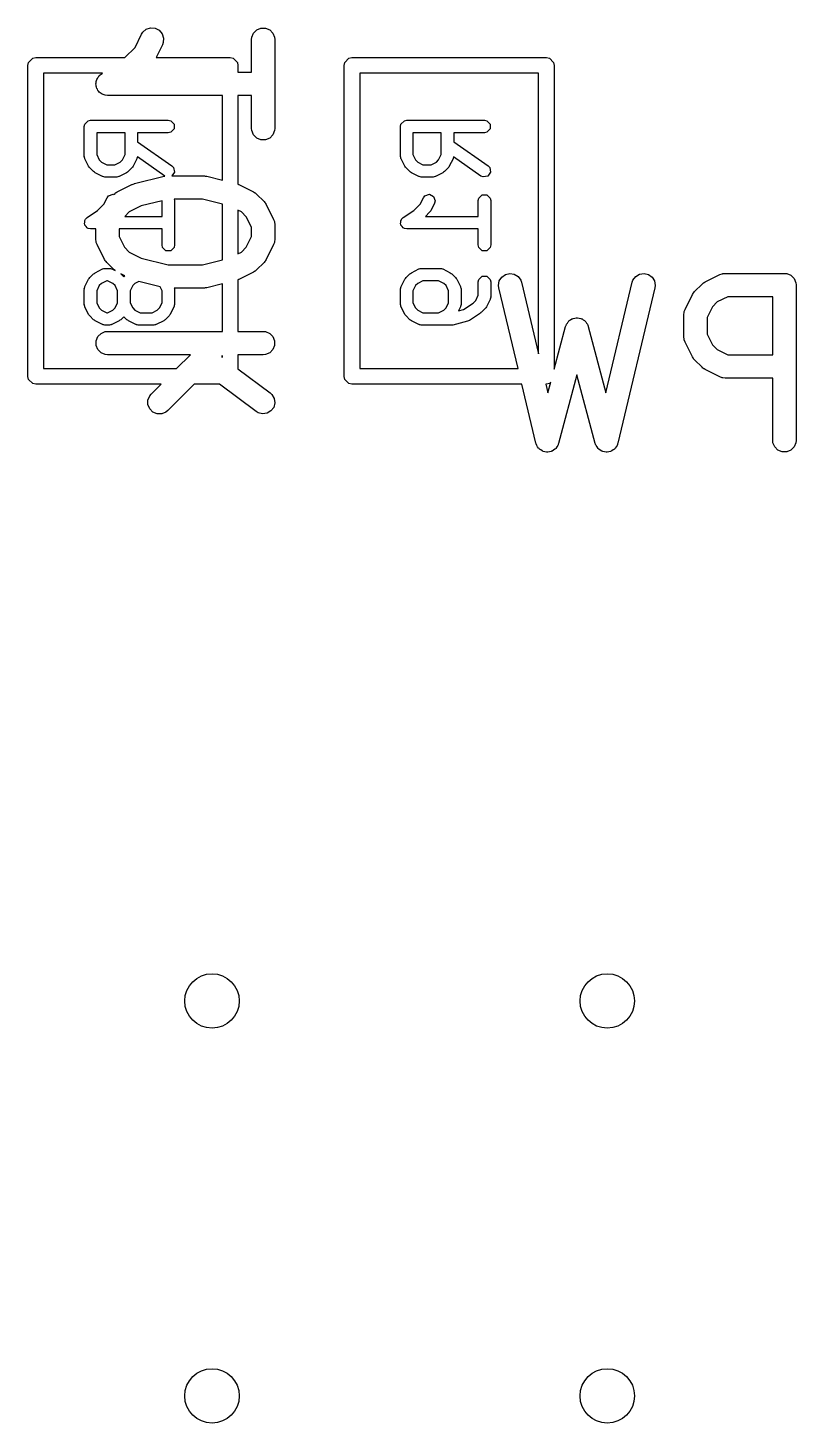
# Model space of a CAD drawing. Header units: inches. Extents: x -2.1 to 1.75, y 0.25 to 2.74.
# Drawn here: x -0.6866 to -0.4922, y 0.5281 to 0.8814 of the extents above; entities that cross this region are included whole.
import ezdxf

# ---------------------------------------------------------------- set-up
doc = ezdxf.new("R2010")
doc.units = ezdxf.units.IN
doc.header["$MEASUREMENT"] = 0
doc.layers.add('BLACK', color=250, linetype='CONTINUOUS')

msp = doc.modelspace()

# ---------------------------------------------------------------- linework, layer by layer
at = {"layer": 'BLACK', "linetype": 'CONTINUOUS'}
for p, q in [((-0.65948, 0.87643), (-0.65782, 0.87975)), ((-0.65782, 0.87975), (-0.65751, 0.88024)), ((-0.65751, 0.88024), (-0.65664, 0.881)), ((-0.65664, 0.881), (-0.65555, 0.88136)), ((-0.65555, 0.88136), (-0.6544, 0.88128)), ((-0.6544, 0.88128), (-0.65337, 0.88076)), ((-0.65337, 0.88076), (-0.65261, 0.87989)), ((-0.65261, 0.87989), (-0.65225, 0.8788)), ((-0.62995, 0.87901), (-0.62951, 0.88007)), ((-0.62951, 0.88007), (-0.62869, 0.88089)), ((-0.62869, 0.88089), (-0.62763, 0.88133)), ((-0.62763, 0.88133), (-0.62648, 0.88133)), ((-0.62648, 0.88133), (-0.62541, 0.88089)), ((-0.62541, 0.88089), (-0.6246, 0.88007)), ((-0.6246, 0.88007), (-0.62416, 0.87901)), ((-0.66207, 0.87384), (-0.65948, 0.87643)), ((-0.65253, 0.87711), (-0.65417, 0.87384)), ((-0.65233, 0.87765), (-0.65253, 0.87711)), ((-0.65225, 0.8788), (-0.65233, 0.87765)), ((-0.63001, 0.87843), (-0.62995, 0.87901)), ((-0.63001, 0.87014), (-0.63001, 0.87843)), ((-0.62416, 0.87901), (-0.6241, 0.87843)), ((-0.6241, 0.87843), (-0.6241, 0.85593)), ((-0.68657, 0.87187), (-0.68642, 0.87262)), ((-0.68642, 0.87262), (-0.68536, 0.87369)), ((-0.68536, 0.87369), (-0.68461, 0.87384)), ((-0.68461, 0.87384), (-0.66207, 0.87384)), ((-0.65417, 0.87384), (-0.63539, 0.87384)), ((-0.63539, 0.87384), (-0.63464, 0.87369)), ((-0.63464, 0.87369), (-0.63358, 0.87262)), ((-0.63358, 0.87262), (-0.63343, 0.87187)), ((-0.60657, 0.87187), (-0.60642, 0.87262)), ((-0.60642, 0.87262), (-0.60536, 0.87369)), ((-0.60536, 0.87369), (-0.60461, 0.87384)), ((-0.60461, 0.87384), (-0.55539, 0.87384)), ((-0.55539, 0.87384), (-0.55464, 0.87369)), ((-0.55464, 0.87369), (-0.55358, 0.87262)), ((-0.55358, 0.87262), (-0.55343, 0.87187)), ((-0.68657, 0.79313), (-0.68657, 0.87187)), ((-0.68264, 0.8699), (-0.68264, 0.7951)), ((-0.66767, 0.8699), (-0.68264, 0.8699)), ((-0.66888, 0.86882), (-0.66867, 0.86903)), ((-0.66867, 0.86903), (-0.66851, 0.86927)), ((-0.66851, 0.86927), (-0.66807, 0.86964)), ((-0.66807, 0.86964), (-0.66806, 0.86964)), ((-0.66806, 0.86964), (-0.66767, 0.8699)), ((-0.66806, 0.86964), (-0.66806, 0.86964)), ((-0.66806, 0.86964), (-0.66806, 0.86964)), ((-0.63343, 0.87187), (-0.63343, 0.87014)), ((-0.63343, 0.87014), (-0.63001, 0.87014)), ((-0.60657, 0.79313), (-0.60657, 0.87187)), ((-0.60264, 0.8699), (-0.60264, 0.7951)), ((-0.55736, 0.8699), (-0.60264, 0.8699)), ((-0.55736, 0.79883), (-0.55736, 0.8699)), ((-0.55343, 0.87187), (-0.55343, 0.79492)), ((-0.66938, 0.86719), (-0.66932, 0.86747)), ((-0.66932, 0.8669), (-0.66938, 0.86719)), ((-0.66932, 0.86776), (-0.66921, 0.86803)), ((-0.66932, 0.86747), (-0.66932, 0.86776)), ((-0.66932, 0.86661), (-0.66932, 0.8669)), ((-0.66921, 0.86634), (-0.66932, 0.86661)), ((-0.66921, 0.86803), (-0.66915, 0.86832)), ((-0.66915, 0.86606), (-0.66921, 0.86634)), ((-0.66915, 0.86832), (-0.66899, 0.86856)), ((-0.66899, 0.86581), (-0.66915, 0.86606)), ((-0.66899, 0.86856), (-0.66888, 0.86882)), ((-0.66888, 0.86554), (-0.66899, 0.86581)), ((-0.66868, 0.86534), (-0.66888, 0.86554)), ((-0.66851, 0.8651), (-0.66868, 0.86534)), ((-0.66827, 0.86493), (-0.66851, 0.8651)), ((-0.66806, 0.86473), (-0.66827, 0.86493)), ((-0.6678, 0.86462), (-0.66806, 0.86473)), ((-0.66756, 0.86446), (-0.6678, 0.86462)), ((-0.66727, 0.8644), (-0.66756, 0.86446)), ((-0.667, 0.86429), (-0.66727, 0.8644)), ((-0.66643, 0.86423), (-0.667, 0.86429)), ((-0.66642, 0.86423), (-0.66643, 0.86423)), ((-0.66643, 0.86423), (-0.66643, 0.86423)), ((-0.66643, 0.86423), (-0.66643, 0.86423)), ((-0.63736, 0.86423), (-0.66642, 0.86423)), ((-0.63736, 0.84281), (-0.63736, 0.86423)), ((-0.63001, 0.86423), (-0.63343, 0.86423)), ((-0.63343, 0.86423), (-0.63343, 0.84178)), ((-0.63001, 0.85593), (-0.63001, 0.86423)), ((-0.67232, 0.8564), (-0.6722, 0.85701)), ((-0.67232, 0.8489), (-0.67232, 0.8564)), ((-0.6722, 0.85701), (-0.67134, 0.85786)), ((-0.67134, 0.85786), (-0.67074, 0.85798)), ((-0.67074, 0.85798), (-0.65106, 0.85798)), ((-0.65106, 0.85798), (-0.65045, 0.85786)), ((-0.65045, 0.85495), (-0.65106, 0.85483)), ((-0.65045, 0.85786), (-0.6496, 0.85701)), ((-0.6496, 0.8558), (-0.65045, 0.85495)), ((-0.6496, 0.85701), (-0.6496, 0.8558)), ((-0.62995, 0.85536), (-0.63001, 0.85593)), ((-0.62951, 0.85429), (-0.62995, 0.85536)), ((-0.62416, 0.85536), (-0.6246, 0.85429)), ((-0.6241, 0.85593), (-0.62416, 0.85536)), ((-0.59232, 0.8564), (-0.5922, 0.85701)), ((-0.59232, 0.8489), (-0.59232, 0.8564)), ((-0.5922, 0.85701), (-0.59134, 0.85786)), ((-0.59134, 0.85786), (-0.59074, 0.85798)), ((-0.59074, 0.85798), (-0.57106, 0.85798)), ((-0.57106, 0.85798), (-0.57045, 0.85786)), ((-0.57045, 0.85495), (-0.57106, 0.85483)), ((-0.57045, 0.85786), (-0.5696, 0.85701)), ((-0.5696, 0.8558), (-0.57045, 0.85495)), ((-0.5696, 0.85701), (-0.5696, 0.8558)), ((-0.66201, 0.85483), (-0.66917, 0.85483)), ((-0.66917, 0.85483), (-0.66917, 0.84928)), ((-0.66201, 0.84928), (-0.66201, 0.85483)), ((-0.65106, 0.85483), (-0.65886, 0.85483)), ((-0.65886, 0.85483), (-0.65886, 0.85254)), ((-0.65886, 0.85254), (-0.65015, 0.84644)), ((-0.62869, 0.85348), (-0.62951, 0.85429)), ((-0.62763, 0.85304), (-0.62869, 0.85348)), ((-0.62648, 0.85304), (-0.62763, 0.85304)), ((-0.62541, 0.85348), (-0.62648, 0.85304)), ((-0.6246, 0.85429), (-0.62541, 0.85348)), ((-0.58201, 0.85483), (-0.58917, 0.85483)), ((-0.58917, 0.85483), (-0.58917, 0.84928)), ((-0.58201, 0.84928), (-0.58201, 0.85483)), ((-0.57106, 0.85483), (-0.57886, 0.85483)), ((-0.57886, 0.85483), (-0.57886, 0.85254)), ((-0.57886, 0.85254), (-0.57015, 0.84644)), ((-0.6723, 0.84883), (-0.67232, 0.8489)), ((-0.67231, 0.84879), (-0.6723, 0.84883)), ((-0.67225, 0.84855), (-0.67231, 0.84879)), ((-0.6722, 0.8483), (-0.67225, 0.84855)), ((-0.67217, 0.84828), (-0.6722, 0.8483)), ((-0.67215, 0.8482), (-0.67217, 0.84828)), ((-0.67121, 0.84633), (-0.67215, 0.8482)), ((-0.66917, 0.84928), (-0.66851, 0.84796)), ((-0.66851, 0.84796), (-0.66793, 0.84739)), ((-0.66324, 0.84739), (-0.66266, 0.84796)), ((-0.66266, 0.84796), (-0.66201, 0.84928)), ((-0.65902, 0.8482), (-0.65996, 0.84633)), ((-0.659, 0.84828), (-0.65902, 0.8482)), ((-0.65898, 0.8483), (-0.659, 0.84828)), ((-0.65893, 0.84855), (-0.65898, 0.8483)), ((-0.65888, 0.84871), (-0.65893, 0.84855)), ((-0.65196, 0.84386), (-0.65888, 0.84871)), ((-0.5923, 0.84883), (-0.59232, 0.8489)), ((-0.59231, 0.84879), (-0.5923, 0.84883)), ((-0.59225, 0.84855), (-0.59231, 0.84879)), ((-0.5922, 0.8483), (-0.59225, 0.84855)), ((-0.59217, 0.84828), (-0.5922, 0.8483)), ((-0.59215, 0.8482), (-0.59217, 0.84828)), ((-0.59121, 0.84633), (-0.59215, 0.8482)), ((-0.58917, 0.84928), (-0.58851, 0.84796)), ((-0.58851, 0.84796), (-0.58793, 0.84739)), ((-0.58324, 0.84739), (-0.58266, 0.84796)), ((-0.58266, 0.84796), (-0.58201, 0.84928)), ((-0.57902, 0.8482), (-0.57996, 0.84633)), ((-0.579, 0.84828), (-0.57902, 0.8482)), ((-0.57898, 0.8483), (-0.579, 0.84828)), ((-0.57893, 0.84855), (-0.57898, 0.8483)), ((-0.57888, 0.84871), (-0.57893, 0.84855)), ((-0.57196, 0.84386), (-0.57888, 0.84871)), ((-0.67106, 0.84613), (-0.67121, 0.84633)), ((-0.67092, 0.84592), (-0.67106, 0.84613)), ((-0.66998, 0.84498), (-0.67092, 0.84592)), ((-0.66977, 0.84484), (-0.66998, 0.84498)), ((-0.66957, 0.84468), (-0.66977, 0.84484)), ((-0.6677, 0.84375), (-0.66957, 0.84468)), ((-0.66793, 0.84739), (-0.66662, 0.84673)), ((-0.66662, 0.84673), (-0.66455, 0.84673)), ((-0.66455, 0.84673), (-0.66324, 0.84739)), ((-0.6616, 0.84468), (-0.66348, 0.84375)), ((-0.6614, 0.84484), (-0.6616, 0.84468)), ((-0.66119, 0.84498), (-0.6614, 0.84484)), ((-0.66025, 0.84592), (-0.66119, 0.84498)), ((-0.66011, 0.84613), (-0.66025, 0.84592)), ((-0.65996, 0.84633), (-0.66011, 0.84613)), ((-0.64952, 0.84481), (-0.65017, 0.84389)), ((-0.65015, 0.84644), (-0.64973, 0.846)), ((-0.64973, 0.846), (-0.64952, 0.84481)), ((-0.59106, 0.84613), (-0.59121, 0.84633)), ((-0.59092, 0.84592), (-0.59106, 0.84613)), ((-0.58998, 0.84498), (-0.59092, 0.84592)), ((-0.58977, 0.84484), (-0.58998, 0.84498)), ((-0.58957, 0.84468), (-0.58977, 0.84484)), ((-0.5877, 0.84375), (-0.58957, 0.84468)), ((-0.58793, 0.84739), (-0.58662, 0.84673)), ((-0.58662, 0.84673), (-0.58455, 0.84673)), ((-0.58455, 0.84673), (-0.58324, 0.84739)), ((-0.5816, 0.84468), (-0.58348, 0.84375)), ((-0.5814, 0.84484), (-0.5816, 0.84468)), ((-0.58119, 0.84498), (-0.5814, 0.84484)), ((-0.58025, 0.84592), (-0.58119, 0.84498)), ((-0.58011, 0.84613), (-0.58025, 0.84592)), ((-0.57996, 0.84633), (-0.58011, 0.84613)), ((-0.56952, 0.84481), (-0.57021, 0.84383)), ((-0.57015, 0.84644), (-0.56973, 0.846)), ((-0.56973, 0.846), (-0.56952, 0.84481)), ((-0.66762, 0.84373), (-0.6677, 0.84375)), ((-0.6676, 0.8437), (-0.66762, 0.84373)), ((-0.66735, 0.84365), (-0.6676, 0.8437)), ((-0.6671, 0.84358), (-0.66735, 0.84365)), ((-0.66707, 0.8436), (-0.6671, 0.84358)), ((-0.66699, 0.84358), (-0.66707, 0.8436)), ((-0.66418, 0.84358), (-0.66699, 0.84358)), ((-0.6641, 0.8436), (-0.66418, 0.84358)), ((-0.66407, 0.84358), (-0.6641, 0.8436)), ((-0.66383, 0.84365), (-0.66407, 0.84358)), ((-0.664, 0.83983), (-0.66025, 0.8417)), ((-0.66358, 0.8437), (-0.66383, 0.84365)), ((-0.66355, 0.84373), (-0.66358, 0.8437)), ((-0.66348, 0.84375), (-0.66355, 0.84373)), ((-0.66025, 0.8417), (-0.6602, 0.84172)), ((-0.6602, 0.84172), (-0.66019, 0.84173)), ((-0.66019, 0.84173), (-0.65995, 0.84182)), ((-0.65995, 0.84182), (-0.65971, 0.84191)), ((-0.65971, 0.84191), (-0.65968, 0.84191)), ((-0.65968, 0.84191), (-0.65964, 0.84193)), ((-0.65964, 0.84193), (-0.65214, 0.8438)), ((-0.65214, 0.8438), (-0.65204, 0.84382)), ((-0.65204, 0.84382), (-0.652, 0.84383)), ((-0.652, 0.84383), (-0.65191, 0.84384)), ((-0.65191, 0.84384), (-0.65196, 0.84386)), ((-0.65017, 0.84389), (-0.64205, 0.84389)), ((-0.64205, 0.84389), (-0.64195, 0.84388)), ((-0.64195, 0.84388), (-0.64191, 0.84389)), ((-0.64191, 0.84389), (-0.64169, 0.84385)), ((-0.64169, 0.84385), (-0.64148, 0.84383)), ((-0.64148, 0.84383), (-0.64144, 0.84382)), ((-0.64144, 0.84382), (-0.64134, 0.8438)), ((-0.64134, 0.8438), (-0.63736, 0.84281)), ((-0.63343, 0.84178), (-0.63329, 0.84173)), ((-0.63329, 0.84173), (-0.63328, 0.84172)), ((-0.63328, 0.84172), (-0.63323, 0.8417)), ((-0.63323, 0.8417), (-0.62948, 0.83983)), ((-0.58762, 0.84373), (-0.5877, 0.84375)), ((-0.5876, 0.8437), (-0.58762, 0.84373)), ((-0.58735, 0.84365), (-0.5876, 0.8437)), ((-0.5871, 0.84358), (-0.58735, 0.84365)), ((-0.58707, 0.8436), (-0.5871, 0.84358)), ((-0.58699, 0.84358), (-0.58707, 0.8436)), ((-0.58418, 0.84358), (-0.58699, 0.84358)), ((-0.5841, 0.8436), (-0.58418, 0.84358)), ((-0.58407, 0.84358), (-0.5841, 0.8436)), ((-0.58383, 0.84365), (-0.58407, 0.84358)), ((-0.58358, 0.8437), (-0.58383, 0.84365)), ((-0.58355, 0.84373), (-0.58358, 0.8437)), ((-0.58348, 0.84375), (-0.58355, 0.84373)), ((-0.5714, 0.84362), (-0.57196, 0.84386)), ((-0.57021, 0.84383), (-0.5714, 0.84362)), ((-0.66735, 0.83671), (-0.66653, 0.83836)), ((-0.66653, 0.83836), (-0.66615, 0.83885)), ((-0.66615, 0.83885), (-0.66501, 0.83923)), ((-0.66501, 0.83923), (-0.66488, 0.83916)), ((-0.66488, 0.83916), (-0.66476, 0.83927)), ((-0.66476, 0.83927), (-0.66454, 0.83946)), ((-0.66454, 0.83946), (-0.66449, 0.83952)), ((-0.66449, 0.83952), (-0.6644, 0.83958)), ((-0.6644, 0.83958), (-0.66432, 0.83964)), ((-0.66432, 0.83964), (-0.66424, 0.83967)), ((-0.66424, 0.83967), (-0.664, 0.83983)), ((-0.65263, 0.83759), (-0.65789, 0.83628)), ((-0.65263, 0.83361), (-0.65263, 0.83759)), ((-0.64242, 0.83798), (-0.64955, 0.83798)), ((-0.64955, 0.83798), (-0.64948, 0.83766)), ((-0.64948, 0.83766), (-0.64948, 0.82641)), ((-0.63736, 0.83672), (-0.64242, 0.83798)), ((-0.62948, 0.83983), (-0.62924, 0.83967)), ((-0.62924, 0.83967), (-0.62916, 0.83964)), ((-0.62916, 0.83964), (-0.62908, 0.83958)), ((-0.62908, 0.83958), (-0.62899, 0.83952)), ((-0.62899, 0.83952), (-0.62894, 0.83946)), ((-0.62894, 0.83946), (-0.62872, 0.83927)), ((-0.62872, 0.83927), (-0.62684, 0.8374)), ((-0.62684, 0.8374), (-0.62666, 0.83717)), ((-0.58735, 0.83671), (-0.58653, 0.83836)), ((-0.58653, 0.83836), (-0.58615, 0.83885)), ((-0.58615, 0.83885), (-0.58501, 0.83923)), ((-0.58501, 0.83923), (-0.58393, 0.83869)), ((-0.58393, 0.83869), (-0.58355, 0.83754)), ((-0.58355, 0.83754), (-0.58371, 0.83695)), ((-0.57263, 0.83766), (-0.57251, 0.83826)), ((-0.57263, 0.83361), (-0.57263, 0.83766)), ((-0.57251, 0.83826), (-0.57166, 0.83911)), ((-0.57166, 0.83911), (-0.57045, 0.83911)), ((-0.57045, 0.83911), (-0.5696, 0.83826)), ((-0.5696, 0.83826), (-0.56948, 0.83766)), ((-0.56948, 0.83766), (-0.56948, 0.82641)), ((-0.67162, 0.83334), (-0.66893, 0.83513)), ((-0.66893, 0.83513), (-0.66735, 0.83671)), ((-0.66093, 0.83476), (-0.66208, 0.83361)), ((-0.65789, 0.83628), (-0.66093, 0.83476)), ((-0.63736, 0.82266), (-0.63736, 0.83672)), ((-0.63255, 0.83476), (-0.63343, 0.8352)), ((-0.63343, 0.8352), (-0.63343, 0.82418)), ((-0.63136, 0.83356), (-0.63255, 0.83476)), ((-0.62666, 0.83717), (-0.6266, 0.83712)), ((-0.6266, 0.83712), (-0.62654, 0.83703)), ((-0.62654, 0.83703), (-0.62647, 0.83695)), ((-0.62647, 0.83695), (-0.62644, 0.83688)), ((-0.62644, 0.83688), (-0.62629, 0.83663)), ((-0.62629, 0.83663), (-0.62441, 0.83288)), ((-0.59162, 0.83334), (-0.58893, 0.83513)), ((-0.58893, 0.83513), (-0.58735, 0.83671)), ((-0.58494, 0.83467), (-0.586, 0.83361)), ((-0.5848, 0.83488), (-0.58494, 0.83467)), ((-0.58465, 0.83508), (-0.5848, 0.83488)), ((-0.58371, 0.83695), (-0.58465, 0.83508)), ((-0.67229, 0.83173), (-0.6722, 0.83218)), ((-0.6722, 0.83159), (-0.67229, 0.83173)), ((-0.6722, 0.83263), (-0.67208, 0.83275)), ((-0.6722, 0.83218), (-0.6722, 0.83263)), ((-0.6722, 0.83143), (-0.6722, 0.83159)), ((-0.67187, 0.8311), (-0.6722, 0.83143)), ((-0.67208, 0.83275), (-0.67205, 0.83291)), ((-0.67205, 0.83291), (-0.67162, 0.83334)), ((-0.67162, 0.83072), (-0.67187, 0.8311)), ((-0.67146, 0.83069), (-0.67162, 0.83072)), ((-0.67134, 0.83058), (-0.67146, 0.83069)), ((-0.67074, 0.83046), (-0.67134, 0.83058)), ((-0.66938, 0.83046), (-0.67074, 0.83046)), ((-0.66938, 0.82781), (-0.66938, 0.83046)), ((-0.65263, 0.83046), (-0.66347, 0.83046)), ((-0.66347, 0.83046), (-0.66347, 0.82851)), ((-0.66208, 0.83361), (-0.65263, 0.83361)), ((-0.65263, 0.82641), (-0.65263, 0.83046)), ((-0.63001, 0.83087), (-0.63136, 0.83356)), ((-0.63001, 0.82851), (-0.63001, 0.83087)), ((-0.62441, 0.83288), (-0.62421, 0.83234)), ((-0.62421, 0.83234), (-0.6242, 0.83224)), ((-0.6242, 0.83224), (-0.62416, 0.83214)), ((-0.62416, 0.83214), (-0.6241, 0.83156)), ((-0.6241, 0.83156), (-0.6241, 0.82781)), ((-0.59229, 0.83173), (-0.5922, 0.83218)), ((-0.5922, 0.83159), (-0.59229, 0.83173)), ((-0.5922, 0.83263), (-0.59208, 0.83275)), ((-0.5922, 0.83218), (-0.5922, 0.83263)), ((-0.5922, 0.83143), (-0.5922, 0.83159)), ((-0.59187, 0.8311), (-0.5922, 0.83143)), ((-0.59208, 0.83275), (-0.59205, 0.83291)), ((-0.59205, 0.83291), (-0.59162, 0.83334)), ((-0.59162, 0.83072), (-0.59187, 0.8311)), ((-0.59146, 0.83069), (-0.59162, 0.83072)), ((-0.59134, 0.83058), (-0.59146, 0.83069)), ((-0.59074, 0.83046), (-0.59134, 0.83058)), ((-0.57263, 0.83046), (-0.59074, 0.83046)), ((-0.586, 0.83361), (-0.57263, 0.83361)), ((-0.57263, 0.82641), (-0.57263, 0.83046)), ((-0.66932, 0.82724), (-0.66938, 0.82781)), ((-0.66928, 0.82714), (-0.66932, 0.82724)), ((-0.66927, 0.82703), (-0.66928, 0.82714)), ((-0.66907, 0.82649), (-0.66927, 0.82703)), ((-0.66347, 0.82851), (-0.66212, 0.82581)), ((-0.63136, 0.82581), (-0.63001, 0.82851)), ((-0.62421, 0.82703), (-0.62441, 0.82649)), ((-0.6242, 0.82714), (-0.62421, 0.82703)), ((-0.62416, 0.82724), (-0.6242, 0.82714)), ((-0.6241, 0.82781), (-0.62416, 0.82724)), ((-0.66719, 0.82274), (-0.66907, 0.82649)), ((-0.66212, 0.82581), (-0.66093, 0.82462)), ((-0.66093, 0.82462), (-0.65789, 0.8231)), ((-0.65789, 0.8231), (-0.65106, 0.82139)), ((-0.65251, 0.8258), (-0.65263, 0.82641)), ((-0.65166, 0.82495), (-0.65251, 0.8258)), ((-0.65045, 0.82495), (-0.65166, 0.82495)), ((-0.6496, 0.8258), (-0.65045, 0.82495)), ((-0.64948, 0.82641), (-0.6496, 0.8258)), ((-0.63343, 0.82418), (-0.63255, 0.82462)), ((-0.63255, 0.82462), (-0.63136, 0.82581)), ((-0.62441, 0.82649), (-0.62629, 0.82274)), ((-0.57251, 0.8258), (-0.57263, 0.82641)), ((-0.57166, 0.82495), (-0.57251, 0.8258)), ((-0.57045, 0.82495), (-0.57166, 0.82495)), ((-0.5696, 0.8258), (-0.57045, 0.82495)), ((-0.56948, 0.82641), (-0.5696, 0.8258)), ((-0.66957, 0.81938), (-0.6677, 0.82032)), ((-0.6677, 0.82032), (-0.66762, 0.82034)), ((-0.66762, 0.82034), (-0.6676, 0.82036)), ((-0.6676, 0.82036), (-0.66735, 0.82041)), ((-0.66735, 0.82041), (-0.6671, 0.82048)), ((-0.66703, 0.8225), (-0.66719, 0.82274)), ((-0.6671, 0.82048), (-0.66707, 0.82047)), ((-0.66707, 0.82047), (-0.66699, 0.82048)), ((-0.667, 0.82242), (-0.66703, 0.8225)), ((-0.66694, 0.82234), (-0.667, 0.82242)), ((-0.66699, 0.82048), (-0.66606, 0.82048)), ((-0.66688, 0.82225), (-0.66694, 0.82234)), ((-0.66682, 0.8222), (-0.66688, 0.82225)), ((-0.66664, 0.82198), (-0.66682, 0.8222)), ((-0.66476, 0.8201), (-0.66664, 0.82198)), ((-0.66606, 0.82048), (-0.66598, 0.82047)), ((-0.66598, 0.82047), (-0.66594, 0.82048)), ((-0.66594, 0.82048), (-0.6657, 0.82041)), ((-0.6657, 0.82041), (-0.66545, 0.82036)), ((-0.66545, 0.82036), (-0.66543, 0.82034)), ((-0.66543, 0.82034), (-0.66535, 0.82032)), ((-0.66535, 0.82032), (-0.66453, 0.8199)), ((-0.66454, 0.81992), (-0.66476, 0.8201)), ((-0.66453, 0.8199), (-0.66454, 0.81992)), ((-0.65106, 0.82139), (-0.64242, 0.82139)), ((-0.64242, 0.82139), (-0.63736, 0.82266)), ((-0.62948, 0.81955), (-0.63323, 0.81767)), ((-0.62924, 0.8197), (-0.62948, 0.81955)), ((-0.62916, 0.81973), (-0.62924, 0.8197)), ((-0.62908, 0.8198), (-0.62916, 0.81973)), ((-0.62899, 0.81986), (-0.62908, 0.8198)), ((-0.62894, 0.81992), (-0.62899, 0.81986)), ((-0.62872, 0.8201), (-0.62894, 0.81992)), ((-0.62684, 0.82198), (-0.62872, 0.8201)), ((-0.62666, 0.8222), (-0.62684, 0.82198)), ((-0.6266, 0.82225), (-0.62666, 0.8222)), ((-0.62654, 0.82234), (-0.6266, 0.82225)), ((-0.62647, 0.82242), (-0.62654, 0.82234)), ((-0.62644, 0.8225), (-0.62647, 0.82242)), ((-0.62629, 0.82274), (-0.62644, 0.8225)), ((-0.58957, 0.81938), (-0.5877, 0.82032)), ((-0.5877, 0.82032), (-0.58762, 0.82034)), ((-0.58762, 0.82034), (-0.5876, 0.82036)), ((-0.5876, 0.82036), (-0.58735, 0.82041)), ((-0.58735, 0.82041), (-0.5871, 0.82048)), ((-0.5871, 0.82048), (-0.58707, 0.82047)), ((-0.58707, 0.82047), (-0.58699, 0.82048)), ((-0.58699, 0.82048), (-0.58231, 0.82048)), ((-0.58231, 0.82048), (-0.58223, 0.82047)), ((-0.58223, 0.82047), (-0.58219, 0.82048)), ((-0.58219, 0.82048), (-0.58195, 0.82041)), ((-0.58195, 0.82041), (-0.5817, 0.82036)), ((-0.5817, 0.82036), (-0.58168, 0.82034)), ((-0.58168, 0.82034), (-0.5816, 0.82032)), ((-0.5816, 0.82032), (-0.57973, 0.81938)), ((-0.67215, 0.81586), (-0.67121, 0.81774)), ((-0.67121, 0.81774), (-0.67106, 0.81794)), ((-0.67106, 0.81794), (-0.67092, 0.81815)), ((-0.67092, 0.81815), (-0.66998, 0.81908)), ((-0.66998, 0.81908), (-0.66977, 0.81922)), ((-0.66977, 0.81922), (-0.66957, 0.81938)), ((-0.66851, 0.8161), (-0.66917, 0.81479)), ((-0.66793, 0.81668), (-0.66851, 0.8161)), ((-0.66662, 0.81733), (-0.66793, 0.81668)), ((-0.66643, 0.81733), (-0.66662, 0.81733)), ((-0.66511, 0.81668), (-0.66643, 0.81733)), ((-0.66454, 0.8161), (-0.66511, 0.81668)), ((-0.66388, 0.81479), (-0.66454, 0.8161)), ((-0.66205, 0.81858), (-0.66307, 0.81908)), ((-0.66307, 0.81908), (-0.66231, 0.81832)), ((-0.66231, 0.81832), (-0.66205, 0.81858)), ((-0.66007, 0.8161), (-0.66073, 0.81479)), ((-0.6595, 0.81668), (-0.66007, 0.8161)), ((-0.65852, 0.81717), (-0.6595, 0.81668)), ((-0.65315, 0.81583), (-0.65852, 0.81717)), ((-0.63736, 0.81657), (-0.64134, 0.81557)), ((-0.63736, 0.80452), (-0.63736, 0.81657)), ((-0.63329, 0.81764), (-0.63343, 0.8176)), ((-0.63343, 0.8176), (-0.63343, 0.80452)), ((-0.63328, 0.81766), (-0.63329, 0.81764)), ((-0.63323, 0.81767), (-0.63328, 0.81766)), ((-0.59215, 0.81586), (-0.59121, 0.81774)), ((-0.59121, 0.81774), (-0.59106, 0.81794)), ((-0.59106, 0.81794), (-0.59092, 0.81815)), ((-0.59092, 0.81815), (-0.58998, 0.81908)), ((-0.58998, 0.81908), (-0.58977, 0.81922)), ((-0.58977, 0.81922), (-0.58957, 0.81938)), ((-0.58851, 0.8161), (-0.58917, 0.81479)), ((-0.58793, 0.81668), (-0.58851, 0.8161)), ((-0.58662, 0.81733), (-0.58793, 0.81668)), ((-0.58268, 0.81733), (-0.58662, 0.81733)), ((-0.58136, 0.81668), (-0.58268, 0.81733)), ((-0.58079, 0.8161), (-0.58136, 0.81668)), ((-0.58013, 0.81479), (-0.58079, 0.8161)), ((-0.57973, 0.81938), (-0.57953, 0.81922)), ((-0.57953, 0.81922), (-0.57932, 0.81908)), ((-0.57932, 0.81908), (-0.57838, 0.81815)), ((-0.57838, 0.81815), (-0.57824, 0.81794)), ((-0.57824, 0.81794), (-0.57809, 0.81774)), ((-0.57809, 0.81774), (-0.57715, 0.81586)), ((-0.57263, 0.81703), (-0.57251, 0.81764)), ((-0.57263, 0.81366), (-0.57263, 0.81703)), ((-0.57251, 0.81764), (-0.57166, 0.81849)), ((-0.57166, 0.81849), (-0.57045, 0.81849)), ((-0.57045, 0.81849), (-0.5696, 0.81764)), ((-0.5696, 0.81764), (-0.56948, 0.81703)), ((-0.56948, 0.81703), (-0.56948, 0.81328)), ((-0.5675, 0.81616), (-0.56732, 0.81729)), ((-0.56742, 0.81558), (-0.5675, 0.81616)), ((-0.56732, 0.81729), (-0.56671, 0.81828)), ((-0.56671, 0.81828), (-0.56578, 0.81895)), ((-0.56578, 0.81895), (-0.56466, 0.81922)), ((-0.56466, 0.81922), (-0.56352, 0.81904)), ((-0.56352, 0.81904), (-0.56254, 0.81843)), ((-0.56254, 0.81843), (-0.56187, 0.8175)), ((-0.56187, 0.8175), (-0.56168, 0.81695)), ((-0.56168, 0.81695), (-0.55736, 0.79883)), ((-0.54034, 0.78896), (-0.53368, 0.81695)), ((-0.53368, 0.81695), (-0.53349, 0.8175)), ((-0.53349, 0.8175), (-0.53281, 0.81843)), ((-0.53281, 0.81843), (-0.53183, 0.81904)), ((-0.53183, 0.81904), (-0.53069, 0.81922)), ((-0.53069, 0.81922), (-0.52957, 0.81895)), ((-0.52957, 0.81895), (-0.52864, 0.81828)), ((-0.52864, 0.81828), (-0.52804, 0.81729)), ((-0.52804, 0.81729), (-0.52785, 0.81616)), ((-0.52785, 0.81616), (-0.52793, 0.81558)), ((-0.51789, 0.81461), (-0.51602, 0.81648)), ((-0.51602, 0.81648), (-0.51579, 0.81667)), ((-0.51579, 0.81667), (-0.51574, 0.81672)), ((-0.51574, 0.81672), (-0.51565, 0.81678)), ((-0.51565, 0.81678), (-0.51557, 0.81685)), ((-0.51557, 0.81685), (-0.5155, 0.81688)), ((-0.5155, 0.81688), (-0.51525, 0.81703)), ((-0.51525, 0.81703), (-0.5115, 0.81891)), ((-0.5115, 0.81891), (-0.51096, 0.81911)), ((-0.51096, 0.81911), (-0.51085, 0.81912)), ((-0.51085, 0.81912), (-0.51076, 0.81916)), ((-0.51076, 0.81916), (-0.51018, 0.81922)), ((-0.51018, 0.81922), (-0.49518, 0.81922)), ((-0.49518, 0.81922), (-0.49461, 0.81916)), ((-0.49461, 0.81916), (-0.49354, 0.81872)), ((-0.49354, 0.81872), (-0.49273, 0.81791)), ((-0.49273, 0.81791), (-0.49229, 0.81684)), ((-0.49229, 0.81684), (-0.49223, 0.81627)), ((-0.49223, 0.81627), (-0.49223, 0.7769)), ((-0.67232, 0.81516), (-0.6723, 0.81524)), ((-0.67232, 0.81141), (-0.67232, 0.81516)), ((-0.67231, 0.81527), (-0.67225, 0.81551)), ((-0.6723, 0.81524), (-0.67231, 0.81527)), ((-0.67225, 0.81551), (-0.6722, 0.81576)), ((-0.6722, 0.81576), (-0.67217, 0.81579)), ((-0.67217, 0.81579), (-0.67215, 0.81586)), ((-0.66917, 0.81479), (-0.66917, 0.81178)), ((-0.66388, 0.81178), (-0.66388, 0.81479)), ((-0.66073, 0.81479), (-0.66073, 0.81178)), ((-0.65263, 0.81479), (-0.65315, 0.81583)), ((-0.65263, 0.81178), (-0.65263, 0.81479)), ((-0.64205, 0.81549), (-0.64955, 0.81549)), ((-0.64955, 0.81549), (-0.64949, 0.81527)), ((-0.64949, 0.81527), (-0.6495, 0.81524)), ((-0.6495, 0.81524), (-0.64948, 0.81516)), ((-0.64948, 0.81516), (-0.64948, 0.81141)), ((-0.64195, 0.8155), (-0.64205, 0.81549)), ((-0.64191, 0.81549), (-0.64195, 0.8155)), ((-0.64169, 0.81552), (-0.64191, 0.81549)), ((-0.64148, 0.81554), (-0.64169, 0.81552)), ((-0.64144, 0.81556), (-0.64148, 0.81554)), ((-0.64134, 0.81557), (-0.64144, 0.81556)), ((-0.59232, 0.81516), (-0.5923, 0.81524)), ((-0.59232, 0.81141), (-0.59232, 0.81516)), ((-0.59231, 0.81527), (-0.59225, 0.81551)), ((-0.5923, 0.81524), (-0.59231, 0.81527)), ((-0.59225, 0.81551), (-0.5922, 0.81576)), ((-0.5922, 0.81576), (-0.59217, 0.81579)), ((-0.59217, 0.81579), (-0.59215, 0.81586)), ((-0.58917, 0.81479), (-0.58917, 0.81178)), ((-0.58013, 0.81178), (-0.58013, 0.81479)), ((-0.57715, 0.81586), (-0.57713, 0.81579)), ((-0.57713, 0.81579), (-0.5771, 0.81576)), ((-0.5771, 0.81576), (-0.57705, 0.81551)), ((-0.57705, 0.81551), (-0.57699, 0.81527)), ((-0.57699, 0.81527), (-0.577, 0.81524)), ((-0.577, 0.81524), (-0.57698, 0.81516)), ((-0.57698, 0.81516), (-0.57698, 0.81141)), ((-0.57329, 0.81234), (-0.57263, 0.81366)), ((-0.56965, 0.81258), (-0.57059, 0.8107)), ((-0.56963, 0.81266), (-0.56965, 0.81258)), ((-0.5696, 0.81268), (-0.56963, 0.81266)), ((-0.56955, 0.81293), (-0.5696, 0.81268)), ((-0.56949, 0.81317), (-0.56955, 0.81293)), ((-0.56948, 0.81328), (-0.5695, 0.81321)), ((-0.5695, 0.81321), (-0.56949, 0.81317)), ((-0.56254, 0.7951), (-0.56742, 0.81558)), ((-0.52793, 0.81558), (-0.5373, 0.77621)), ((-0.52032, 0.81009), (-0.51845, 0.81384)), ((-0.51845, 0.81384), (-0.51829, 0.81409)), ((-0.51829, 0.81409), (-0.51826, 0.81416)), ((-0.51826, 0.81416), (-0.51819, 0.81424)), ((-0.51819, 0.81424), (-0.51814, 0.81433)), ((-0.51814, 0.81433), (-0.51808, 0.81438)), ((-0.51808, 0.81438), (-0.51789, 0.81461)), ((-0.50948, 0.81331), (-0.51218, 0.81197)), ((-0.49814, 0.81331), (-0.50948, 0.81331)), ((-0.49814, 0.7986), (-0.49814, 0.81331)), ((-0.6723, 0.81133), (-0.67232, 0.81141)), ((-0.67231, 0.8113), (-0.6723, 0.81133)), ((-0.67225, 0.81105), (-0.67231, 0.8113)), ((-0.6722, 0.81081), (-0.67225, 0.81105)), ((-0.67217, 0.81078), (-0.6722, 0.81081)), ((-0.67215, 0.8107), (-0.67217, 0.81078)), ((-0.67121, 0.80883), (-0.67215, 0.8107)), ((-0.66917, 0.81178), (-0.66851, 0.81047)), ((-0.66851, 0.81047), (-0.66793, 0.80989)), ((-0.66793, 0.80989), (-0.66662, 0.80923)), ((-0.66662, 0.80923), (-0.66643, 0.80923)), ((-0.66643, 0.80923), (-0.66511, 0.80989)), ((-0.66511, 0.80989), (-0.66454, 0.81047)), ((-0.66454, 0.81047), (-0.66388, 0.81178)), ((-0.66073, 0.81178), (-0.66007, 0.81047)), ((-0.66007, 0.81047), (-0.6595, 0.80989)), ((-0.6595, 0.80989), (-0.65818, 0.80923)), ((-0.65818, 0.80923), (-0.65518, 0.80923)), ((-0.65518, 0.80923), (-0.65386, 0.80989)), ((-0.65386, 0.80989), (-0.65329, 0.81047)), ((-0.65329, 0.81047), (-0.65263, 0.81178)), ((-0.64965, 0.8107), (-0.65059, 0.80883)), ((-0.64963, 0.81078), (-0.64965, 0.8107)), ((-0.6496, 0.81081), (-0.64963, 0.81078)), ((-0.64955, 0.81105), (-0.6496, 0.81081)), ((-0.64949, 0.8113), (-0.64955, 0.81105)), ((-0.64948, 0.81141), (-0.6495, 0.81133)), ((-0.6495, 0.81133), (-0.64949, 0.8113)), ((-0.5923, 0.81133), (-0.59232, 0.81141)), ((-0.59231, 0.8113), (-0.5923, 0.81133)), ((-0.59225, 0.81105), (-0.59231, 0.8113)), ((-0.5922, 0.81081), (-0.59225, 0.81105)), ((-0.59217, 0.81078), (-0.5922, 0.81081)), ((-0.59215, 0.8107), (-0.59217, 0.81078)), ((-0.59121, 0.80883), (-0.59215, 0.8107)), ((-0.58917, 0.81178), (-0.58851, 0.81047)), ((-0.58851, 0.81047), (-0.58793, 0.80989)), ((-0.58793, 0.80989), (-0.58662, 0.80923)), ((-0.58662, 0.80923), (-0.58268, 0.80923)), ((-0.58268, 0.80923), (-0.58136, 0.80989)), ((-0.58136, 0.80989), (-0.58079, 0.81047)), ((-0.58079, 0.81047), (-0.58013, 0.81178)), ((-0.57715, 0.8107), (-0.57763, 0.80975)), ((-0.57763, 0.80975), (-0.57639, 0.81006)), ((-0.57713, 0.81078), (-0.57715, 0.8107)), ((-0.5771, 0.81081), (-0.57713, 0.81078)), ((-0.57705, 0.81105), (-0.5771, 0.81081)), ((-0.57699, 0.8113), (-0.57705, 0.81105)), ((-0.57698, 0.81141), (-0.577, 0.81133)), ((-0.577, 0.81133), (-0.57699, 0.8113)), ((-0.57639, 0.81006), (-0.57394, 0.8117)), ((-0.57206, 0.80916), (-0.57487, 0.80729)), ((-0.57394, 0.8117), (-0.57329, 0.81234)), ((-0.57195, 0.80927), (-0.57206, 0.80916)), ((-0.57182, 0.80936), (-0.57195, 0.80927)), ((-0.57088, 0.8103), (-0.57182, 0.80936)), ((-0.57074, 0.81051), (-0.57088, 0.8103)), ((-0.57059, 0.8107), (-0.57074, 0.81051)), ((-0.52063, 0.80877), (-0.52058, 0.80934)), ((-0.52058, 0.80934), (-0.52054, 0.80944)), ((-0.52054, 0.80944), (-0.52053, 0.80955)), ((-0.52053, 0.80955), (-0.52032, 0.81009)), ((-0.51338, 0.81077), (-0.51473, 0.80807)), ((-0.51218, 0.81197), (-0.51338, 0.81077)), ((-0.67106, 0.80863), (-0.67121, 0.80883)), ((-0.67092, 0.80842), (-0.67106, 0.80863)), ((-0.66998, 0.80748), (-0.67092, 0.80842)), ((-0.66977, 0.80734), (-0.66998, 0.80748)), ((-0.66957, 0.80719), (-0.66977, 0.80734)), ((-0.6677, 0.80625), (-0.66957, 0.80719)), ((-0.66762, 0.80623), (-0.6677, 0.80625)), ((-0.6676, 0.8062), (-0.66762, 0.80623)), ((-0.66735, 0.80616), (-0.6676, 0.8062)), ((-0.6671, 0.80609), (-0.66735, 0.80616)), ((-0.66707, 0.8061), (-0.6671, 0.80609)), ((-0.66699, 0.80608), (-0.66707, 0.8061)), ((-0.66606, 0.80608), (-0.66699, 0.80608)), ((-0.66598, 0.8061), (-0.66606, 0.80608)), ((-0.66594, 0.80609), (-0.66598, 0.8061)), ((-0.6657, 0.80616), (-0.66594, 0.80609)), ((-0.66545, 0.8062), (-0.6657, 0.80616)), ((-0.66543, 0.80623), (-0.66545, 0.8062)), ((-0.66535, 0.80625), (-0.66543, 0.80623)), ((-0.66348, 0.80719), (-0.66535, 0.80625)), ((-0.66328, 0.80734), (-0.66348, 0.80719)), ((-0.66307, 0.80748), (-0.66328, 0.80734)), ((-0.66231, 0.80824), (-0.66307, 0.80748)), ((-0.66154, 0.80748), (-0.66231, 0.80824)), ((-0.66133, 0.80734), (-0.66154, 0.80748)), ((-0.66114, 0.80719), (-0.66133, 0.80734)), ((-0.65926, 0.80625), (-0.66114, 0.80719)), ((-0.65918, 0.80623), (-0.65926, 0.80625)), ((-0.65916, 0.8062), (-0.65918, 0.80623)), ((-0.65891, 0.80616), (-0.65916, 0.8062)), ((-0.65867, 0.80609), (-0.65891, 0.80616)), ((-0.65863, 0.8061), (-0.65867, 0.80609)), ((-0.65856, 0.80608), (-0.65863, 0.8061)), ((-0.65481, 0.80608), (-0.65856, 0.80608)), ((-0.65473, 0.8061), (-0.65481, 0.80608)), ((-0.6547, 0.80609), (-0.65473, 0.8061)), ((-0.65445, 0.80616), (-0.6547, 0.80609)), ((-0.6542, 0.8062), (-0.65445, 0.80616)), ((-0.65418, 0.80623), (-0.6542, 0.8062)), ((-0.6541, 0.80625), (-0.65418, 0.80623)), ((-0.65223, 0.80719), (-0.6541, 0.80625)), ((-0.65203, 0.80734), (-0.65223, 0.80719)), ((-0.65182, 0.80748), (-0.65203, 0.80734)), ((-0.65088, 0.80842), (-0.65182, 0.80748)), ((-0.65074, 0.80863), (-0.65088, 0.80842)), ((-0.65059, 0.80883), (-0.65074, 0.80863)), ((-0.59106, 0.80863), (-0.59121, 0.80883)), ((-0.59092, 0.80842), (-0.59106, 0.80863)), ((-0.58998, 0.80748), (-0.59092, 0.80842)), ((-0.58977, 0.80734), (-0.58998, 0.80748)), ((-0.58957, 0.80719), (-0.58977, 0.80734)), ((-0.5877, 0.80625), (-0.58957, 0.80719)), ((-0.58762, 0.80623), (-0.5877, 0.80625)), ((-0.5876, 0.8062), (-0.58762, 0.80623)), ((-0.58735, 0.80616), (-0.5876, 0.8062)), ((-0.5871, 0.80609), (-0.58735, 0.80616)), ((-0.58707, 0.8061), (-0.5871, 0.80609)), ((-0.58699, 0.80608), (-0.58707, 0.8061)), ((-0.57949, 0.80608), (-0.58699, 0.80608)), ((-0.5793, 0.80612), (-0.57949, 0.80608)), ((-0.57911, 0.80613), (-0.5793, 0.80612)), ((-0.57536, 0.80707), (-0.57911, 0.80613)), ((-0.57512, 0.80718), (-0.57536, 0.80707)), ((-0.57487, 0.80729), (-0.57512, 0.80718)), ((-0.55343, 0.79492), (-0.55053, 0.80578)), ((-0.55053, 0.80578), (-0.55048, 0.80591)), ((-0.55048, 0.80591), (-0.55047, 0.80597)), ((-0.55047, 0.80597), (-0.55043, 0.80604)), ((-0.55043, 0.80604), (-0.55033, 0.80632)), ((-0.55033, 0.80632), (-0.55009, 0.80663)), ((-0.55009, 0.80663), (-0.54989, 0.80697)), ((-0.54989, 0.80697), (-0.54974, 0.80708)), ((-0.54974, 0.80708), (-0.54963, 0.80724)), ((-0.54963, 0.80724), (-0.54929, 0.80743)), ((-0.54929, 0.80743), (-0.54898, 0.80767)), ((-0.54898, 0.80767), (-0.54879, 0.80772)), ((-0.54879, 0.80772), (-0.54863, 0.80781)), ((-0.54863, 0.80781), (-0.54824, 0.80786)), ((-0.54824, 0.80786), (-0.54787, 0.80797)), ((-0.54787, 0.80797), (-0.54768, 0.80794)), ((-0.54768, 0.80794), (-0.54749, 0.80797)), ((-0.54749, 0.80797), (-0.54711, 0.80786)), ((-0.54711, 0.80786), (-0.54672, 0.80781)), ((-0.54672, 0.80781), (-0.54656, 0.80772)), ((-0.54656, 0.80772), (-0.54637, 0.80767)), ((-0.54637, 0.80767), (-0.54606, 0.80743)), ((-0.54606, 0.80743), (-0.54573, 0.80724)), ((-0.54573, 0.80724), (-0.54561, 0.80708)), ((-0.54561, 0.80708), (-0.54546, 0.80697)), ((-0.54546, 0.80697), (-0.54526, 0.80663)), ((-0.54526, 0.80663), (-0.54503, 0.80632)), ((-0.54503, 0.80632), (-0.54492, 0.80604)), ((-0.54492, 0.80604), (-0.54488, 0.80597)), ((-0.54488, 0.80597), (-0.54487, 0.80591)), ((-0.54487, 0.80591), (-0.54482, 0.80578)), ((-0.54482, 0.80578), (-0.54034, 0.78896)), ((-0.52063, 0.80314), (-0.52063, 0.80877)), ((-0.51473, 0.80807), (-0.51473, 0.80384)), ((-0.66932, 0.80214), (-0.66888, 0.80321)), ((-0.66932, 0.80099), (-0.66932, 0.80214)), ((-0.66888, 0.80321), (-0.66806, 0.80402)), ((-0.66806, 0.80402), (-0.667, 0.80446)), ((-0.667, 0.80446), (-0.66642, 0.80452)), ((-0.66642, 0.80452), (-0.63736, 0.80452)), ((-0.63343, 0.80452), (-0.62705, 0.80452)), ((-0.62705, 0.80452), (-0.62648, 0.80446)), ((-0.62648, 0.80446), (-0.62541, 0.80402)), ((-0.62541, 0.80402), (-0.6246, 0.80321)), ((-0.6246, 0.80321), (-0.62416, 0.80214)), ((-0.62416, 0.80214), (-0.62416, 0.80099)), ((-0.52058, 0.80257), (-0.52063, 0.80314)), ((-0.52054, 0.80247), (-0.52058, 0.80257)), ((-0.52053, 0.80236), (-0.52054, 0.80247)), ((-0.52032, 0.80182), (-0.52053, 0.80236)), ((-0.51473, 0.80384), (-0.51338, 0.80114)), ((-0.66888, 0.79993), (-0.66932, 0.80099)), ((-0.66806, 0.79911), (-0.66888, 0.79993)), ((-0.667, 0.79867), (-0.66806, 0.79911)), ((-0.66642, 0.79861), (-0.667, 0.79867)), ((-0.64543, 0.79861), (-0.66642, 0.79861)), ((-0.64895, 0.7951), (-0.64543, 0.79861)), ((-0.62705, 0.79861), (-0.63343, 0.79861)), ((-0.63343, 0.79861), (-0.63343, 0.79504)), ((-0.62648, 0.79867), (-0.62705, 0.79861)), ((-0.62541, 0.79911), (-0.62648, 0.79867)), ((-0.6246, 0.79993), (-0.62541, 0.79911)), ((-0.62416, 0.80099), (-0.6246, 0.79993)), ((-0.51845, 0.79807), (-0.52032, 0.80182)), ((-0.51338, 0.80114), (-0.51218, 0.79995)), ((-0.51218, 0.79995), (-0.50948, 0.7986)), ((-0.50948, 0.7986), (-0.49814, 0.7986)), ((-0.68264, 0.7951), (-0.64895, 0.7951)), ((-0.63736, 0.79833), (-0.63756, 0.79814)), ((-0.63756, 0.79814), (-0.63736, 0.79799)), ((-0.63736, 0.79799), (-0.63736, 0.79833)), ((-0.63343, 0.79504), (-0.62528, 0.78893)), ((-0.60264, 0.7951), (-0.56254, 0.7951)), ((-0.51829, 0.79783), (-0.51845, 0.79807)), ((-0.51826, 0.79775), (-0.51829, 0.79783)), ((-0.51819, 0.79767), (-0.51826, 0.79775)), ((-0.51814, 0.79758), (-0.51819, 0.79767)), ((-0.51808, 0.79753), (-0.51814, 0.79758)), ((-0.51789, 0.79731), (-0.51808, 0.79753)), ((-0.51602, 0.79543), (-0.51789, 0.79731)), ((-0.51579, 0.79525), (-0.51602, 0.79543)), ((-0.51574, 0.79519), (-0.51579, 0.79525)), ((-0.51565, 0.79513), (-0.51574, 0.79519)), ((-0.51557, 0.79506), (-0.51565, 0.79513)), ((-0.5155, 0.79503), (-0.51557, 0.79506)), ((-0.51525, 0.79488), (-0.5155, 0.79503)), ((-0.5115, 0.793), (-0.51525, 0.79488)), ((-0.68642, 0.79238), (-0.68657, 0.79313)), ((-0.68536, 0.79131), (-0.68642, 0.79238)), ((-0.68461, 0.79116), (-0.68536, 0.79131)), ((-0.60642, 0.79238), (-0.60657, 0.79313)), ((-0.60536, 0.79131), (-0.60642, 0.79238)), ((-0.60461, 0.79116), (-0.60536, 0.79131)), ((-0.55464, 0.79131), (-0.55539, 0.79116)), ((-0.55501, 0.78896), (-0.5543, 0.79166)), ((-0.5543, 0.79166), (-0.55464, 0.79131)), ((-0.54768, 0.79356), (-0.55232, 0.77614)), ((-0.54303, 0.77614), (-0.54768, 0.79356)), ((-0.51096, 0.7928), (-0.5115, 0.793)), ((-0.51085, 0.79279), (-0.51096, 0.7928)), ((-0.51076, 0.79275), (-0.51085, 0.79279)), ((-0.51018, 0.79269), (-0.51076, 0.79275)), ((-0.49814, 0.79269), (-0.51018, 0.79269)), ((-0.49814, 0.7769), (-0.49814, 0.79269)), ((-0.65288, 0.79116), (-0.68461, 0.79116)), ((-0.6562, 0.78714), (-0.65576, 0.78821)), ((-0.65576, 0.78821), (-0.65539, 0.78866)), ((-0.65539, 0.78866), (-0.65288, 0.79116)), ((-0.64453, 0.79116), (-0.65121, 0.78448)), ((-0.6381, 0.79116), (-0.64453, 0.79116)), ((-0.62883, 0.78421), (-0.6381, 0.79116)), ((-0.62528, 0.78893), (-0.62486, 0.78854)), ((-0.62486, 0.78854), (-0.62427, 0.78755)), ((-0.56161, 0.79116), (-0.60461, 0.79116)), ((-0.55805, 0.77621), (-0.56161, 0.79116)), ((-0.55539, 0.79116), (-0.55554, 0.79116)), ((-0.55554, 0.79116), (-0.55501, 0.78896)), ((-0.6562, 0.78599), (-0.6562, 0.78714)), ((-0.65576, 0.78493), (-0.6562, 0.78599)), ((-0.65494, 0.78411), (-0.65576, 0.78493)), ((-0.65121, 0.78448), (-0.65166, 0.78411)), ((-0.62508, 0.78437), (-0.62607, 0.78378)), ((-0.62439, 0.78529), (-0.62508, 0.78437)), ((-0.62411, 0.78641), (-0.62439, 0.78529)), ((-0.62427, 0.78755), (-0.62411, 0.78641)), ((-0.65388, 0.78367), (-0.65494, 0.78411)), ((-0.65273, 0.78367), (-0.65388, 0.78367)), ((-0.65166, 0.78411), (-0.65273, 0.78367)), ((-0.62833, 0.78391), (-0.62883, 0.78421)), ((-0.62722, 0.78362), (-0.62833, 0.78391)), ((-0.62607, 0.78378), (-0.62722, 0.78362)), ((-0.55798, 0.77602), (-0.55805, 0.77621)), ((-0.55797, 0.77594), (-0.55798, 0.77602)), ((-0.55793, 0.77588), (-0.55797, 0.77594)), ((-0.55786, 0.77567), (-0.55793, 0.77588)), ((-0.55761, 0.77532), (-0.55786, 0.77567)), ((-0.55739, 0.77495), (-0.55761, 0.77532)), ((-0.55727, 0.77486), (-0.55739, 0.77495)), ((-0.55718, 0.77473), (-0.55727, 0.77486)), ((-0.55682, 0.77451), (-0.55718, 0.77473)), ((-0.55648, 0.77425), (-0.55682, 0.77451)), ((-0.55633, 0.77421), (-0.55648, 0.77425)), ((-0.5562, 0.77413), (-0.55633, 0.77421)), ((-0.55578, 0.77406), (-0.5562, 0.77413)), ((-0.55536, 0.77395), (-0.55578, 0.77406)), ((-0.55521, 0.77397), (-0.55536, 0.77395)), ((-0.55506, 0.77395), (-0.55521, 0.77397)), ((-0.55465, 0.77405), (-0.55506, 0.77395)), ((-0.55422, 0.7741), (-0.55465, 0.77405)), ((-0.55409, 0.77418), (-0.55422, 0.7741)), ((-0.55394, 0.77421), (-0.55409, 0.77418)), ((-0.5536, 0.77446), (-0.55394, 0.77421)), ((-0.55323, 0.77468), (-0.5536, 0.77446)), ((-0.55313, 0.7748), (-0.55323, 0.77468)), ((-0.55301, 0.77489), (-0.55313, 0.7748)), ((-0.55279, 0.77525), (-0.55301, 0.77489)), ((-0.55253, 0.77559), (-0.55279, 0.77525)), ((-0.55245, 0.77581), (-0.55253, 0.77559)), ((-0.55241, 0.77587), (-0.55245, 0.77581)), ((-0.5524, 0.77594), (-0.55241, 0.77587)), ((-0.55232, 0.77614), (-0.5524, 0.77594)), ((-0.54296, 0.77594), (-0.54303, 0.77614)), ((-0.54295, 0.77587), (-0.54296, 0.77594)), ((-0.54291, 0.77581), (-0.54295, 0.77587)), ((-0.54283, 0.77559), (-0.54291, 0.77581)), ((-0.54257, 0.77525), (-0.54283, 0.77559)), ((-0.54234, 0.77489), (-0.54257, 0.77525)), ((-0.54222, 0.7748), (-0.54234, 0.77489)), ((-0.54213, 0.77468), (-0.54222, 0.7748)), ((-0.54176, 0.77446), (-0.54213, 0.77468)), ((-0.54141, 0.77421), (-0.54176, 0.77446)), ((-0.54126, 0.77418), (-0.54141, 0.77421)), ((-0.54113, 0.7741), (-0.54126, 0.77418)), ((-0.5407, 0.77405), (-0.54113, 0.7741)), ((-0.54029, 0.77395), (-0.5407, 0.77405)), ((-0.54014, 0.77397), (-0.54029, 0.77395)), ((-0.53999, 0.77395), (-0.54014, 0.77397)), ((-0.53957, 0.77406), (-0.53999, 0.77395)), ((-0.53915, 0.77413), (-0.53957, 0.77406)), ((-0.53902, 0.77421), (-0.53915, 0.77413)), ((-0.53887, 0.77425), (-0.53902, 0.77421)), ((-0.53853, 0.77451), (-0.53887, 0.77425)), ((-0.53817, 0.77473), (-0.53853, 0.77451)), ((-0.53808, 0.77486), (-0.53817, 0.77473)), ((-0.53796, 0.77495), (-0.53808, 0.77486)), ((-0.53774, 0.77532), (-0.53796, 0.77495)), ((-0.53749, 0.77567), (-0.53774, 0.77532)), ((-0.53742, 0.77588), (-0.53749, 0.77567)), ((-0.53738, 0.77594), (-0.53742, 0.77588)), ((-0.53737, 0.77602), (-0.53738, 0.77594)), ((-0.5373, 0.77621), (-0.53737, 0.77602)), ((-0.49808, 0.77632), (-0.49814, 0.7769)), ((-0.49764, 0.77526), (-0.49808, 0.77632)), ((-0.49682, 0.77444), (-0.49764, 0.77526)), ((-0.49576, 0.774), (-0.49682, 0.77444)), ((-0.49461, 0.774), (-0.49576, 0.774)), ((-0.49354, 0.77444), (-0.49461, 0.774)), ((-0.49273, 0.77526), (-0.49354, 0.77444)), ((-0.49229, 0.77632), (-0.49273, 0.77526)), ((-0.49223, 0.7769), (-0.49229, 0.77632))]:
    msp.add_line(p, q, dxfattribs=at)
at = {"layer": 'BLACK'}
for centre in [(-0.64, 0.635), (-0.64, 0.635), (-0.54, 0.635), (-0.54, 0.635), (-0.64, 0.535), (-0.64, 0.535), (-0.54, 0.535), (-0.54, 0.535)]:
    msp.add_circle(centre, 0.00689, dxfattribs=at)

doc.saveas('drawing.dxf')
